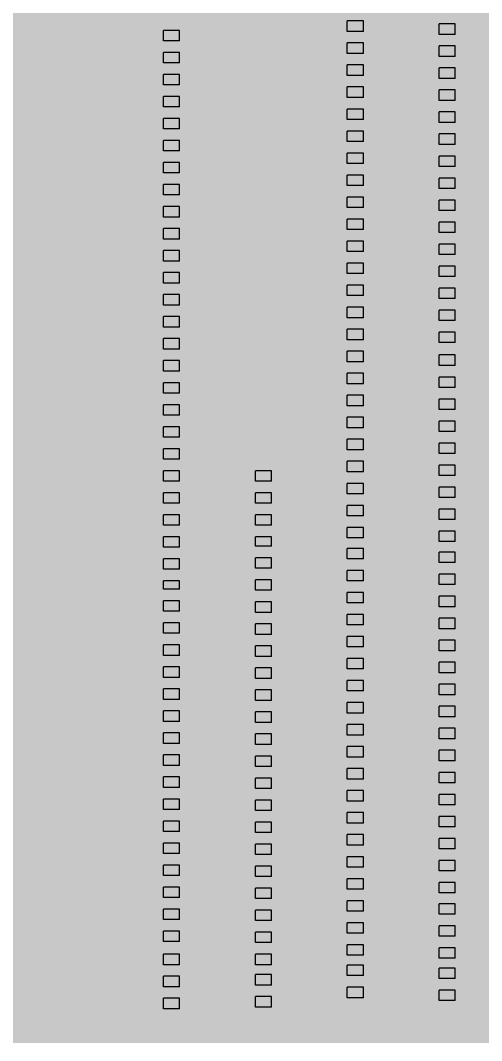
# Model space of a CAD drawing. Header units: metres. Extents: x 476297 to 476657, y 4620828 to 4621206.
# Drawn here: x 476565.9 to 476568.76, y 4621029.08 to 4621035.41 of the extents above; entities that cross this region are included whole.
import ezdxf

# ---------------------------------------------------------------- set-up
doc = ezdxf.new("R2010")
doc.units = ezdxf.units.M
doc.header["$MEASUREMENT"] = 0
for name, color, linetype in [('New2D Drafting - General_Pen_No__30_Pen_No__9_Pen_No__9', 7, 'Continuous'), ('NewStructural - Bearing', 7, 'Continuous'), ('zoma', 7, 'Continuous')]:
    doc.layers.add(name, color=color, linetype=linetype)
doc.styles.add('GENERATED_STYLE_2', font='arial.ttf')
doc.dimstyles.new('GENERATED_STYLE__1', dxfattribs={"dimtxt": 0.2, "dimasz": 0.064421, "dimexe": 0.18, "dimexo": 0.003, "dimgap": 0.09, "dimtad": 1, "dimtih": 1, "dimtoh": 1, "dimzin": 0, "dimdsep": 46, "dimtxsty": 'GENERATED_STYLE_2', "dimblk": 'ARROWHEAD_2', "dimblk1": 'ARROWHEAD_2', "dimblk2": 'ARROWHEAD_2', "dimcen": 0.09, "dimclrd": 142, "dimclre": 142, "dimclrt": 142, "dimadec": 0, "dimazin": 0, "dimtfac": 1, "dimtdec": 4, "dimtmove": 0, "dimatfit": 3, "dimfxl": 1, "dimtolj": 1, "dimtzin": 0, "dimarcsym": 0})

# ---------------------------------------------------------------- blocks, each defined once
blk = doc.blocks.new('*D20', base_point=(476844.5271, 4621385.791))
at = {"layer": 'zoma', "color": 142, "linetype": 'Continuous', "lineweight": 0, "transparency": 16777216}
for p, q in [((476564.0255, 4621023.3108), (476564.0255, 4621023.1836)), ((476570.5254, 4621023.3108), (476570.5254, 4621023.1836)), ((476564.0011, 4621023.2048), (476564.05, 4621023.2896)), ((476570.5254, 4621023.2472), (476564.0255, 4621023.2472)), ((476570.5009, 4621023.2048), (476570.5499, 4621023.2896))]:
    blk.add_line(p, q, dxfattribs=at)
at = {"layer": 'zoma', "color": 142, "lineweight": 0, "transparency": 16777216, "char_height": 0.2, "attachment_point": 7, "style": 'GENERATED_STYLE_2'}
for s, insert in [('\\A1;{\\pql;\\fArial CYR|b0|i0|c204|p34;0,40}', (476564.05, 4621023.2872)), ('\\A1;{\\pql;\\fArial CYR|b0|i0|c204|p34;6,50}', (476567.0094, 4621023.2872))]:
    blk.add_mtext(s, dxfattribs=dict(at, insert=insert))
blk = doc.blocks.new('ARROWHEAD_2')
at = {"color": 0, "linetype": 'Continuous', "lineweight": 0}
for p, q in [((0, 0), (-1, 0)), ((-0.378, -0.655), (0.378, 0.655))]:
    blk.add_line(p, q, dxfattribs=at)

msp = doc.modelspace()

# ---------------------------------------------------------------- hatches: boundary and pattern name
at = {"layer": 'New2D Drafting - General_Pen_No__30_Pen_No__9_Pen_No__9', "linetype": 'Continuous', "lineweight": 0}
h = msp.add_hatch(dxfattribs=at)
h.set_pattern_fill('BRICK___RUNNING_BOND', color=252, style=0, pattern_type=2)
h.set_pattern_definition([(180, (476560.325686, 4621034.17524), (0, 0.06664), []), (90, (476560.32569, 4621034.17524), (0.2448, 0), [0.06664, -0.06664]), (90, (476560.20329, 4621034.24188), (0.2448, 0), [0.06664, -0.06664])])
h.paths.add_polyline_path([(476553.1553, 4621031.666), (476553.2251, 4621031.666), (476553.2251, 4621029.066), (476570.9254, 4621029.066), (476570.9254, 4621024.666), (476570.9954, 4621024.666), (476570.9954, 4621029.166), (476570.9954, 4621039.1656), (476553.1553, 4621039.1656), (476553.1553, 4621038.706)])
h.paths.add_polyline_path([(476558.5251, 4621031.666), (476560.1251, 4621031.666), (476560.1251, 4621030.066), (476558.5251, 4621030.066)], flags=0)
h.paths.add_polyline_path([(476560.1251, 4621036.466), (476560.1251, 4621038.066), (476558.5251, 4621038.066), (476558.5251, 4621036.466)], flags=0)
h.paths.add_polyline_path([(476558.5251, 4621034.866), (476560.1251, 4621034.866), (476560.1251, 4621033.266), (476558.5251, 4621033.266)], flags=0)
h.paths.add_polyline_path([(476565.8257, 4621030.066), (476564.2253, 4621030.066), (476564.2253, 4621031.666), (476565.8257, 4621031.666)], flags=0)
h.paths.add_polyline_path([(476564.2253, 4621034.866), (476565.8257, 4621034.866), (476565.8257, 4621033.266), (476564.2253, 4621033.266)], flags=0)
h.paths.add_polyline_path([(476564.2253, 4621038.066), (476564.2253, 4621036.466), (476565.8257, 4621036.466), (476565.8257, 4621038.066)], flags=0)

# ---------------------------------------------------------------- linework, layer by layer
at = {"layer": 'NewStructural - Bearing', "color": 7, "linetype": 'Continuous', "lineweight": 0}
for p, q in [((476567.9247, 4621035.3371), (476567.9247, 4621035.4021)), ((476568.0244, 4621035.4021), (476567.9247, 4621035.4021)), ((476568.0244, 4621035.3371), (476568.0244, 4621035.4021)), ((476568.4944, 4621035.3188), (476568.4944, 4621035.3838)), ((476568.5941, 4621035.3838), (476568.4944, 4621035.3838)), ((476568.5941, 4621035.3188), (476568.5941, 4621035.3838)), ((476566.7854, 4621035.2787), (476566.7854, 4621035.3437)), ((476566.8851, 4621035.3437), (476566.7854, 4621035.3437)), ((476566.8851, 4621035.2787), (476566.8851, 4621035.3437)), ((476568.0244, 4621035.3371), (476567.9247, 4621035.3371)), ((476568.5941, 4621035.3188), (476568.4944, 4621035.3188)), ((476566.8851, 4621035.2787), (476566.7854, 4621035.2787)), ((476567.9247, 4621035.2006), (476567.9247, 4621035.2656)), ((476568.0244, 4621035.2656), (476567.9247, 4621035.2656)), ((476568.0244, 4621035.2006), (476568.0244, 4621035.2656)), ((476568.4944, 4621035.1823), (476568.4944, 4621035.2473)), ((476568.5941, 4621035.2473), (476568.4944, 4621035.2473)), ((476568.5941, 4621035.1823), (476568.5941, 4621035.2473)), ((476566.7854, 4621035.1421), (476566.7854, 4621035.2071)), ((476566.8851, 4621035.2071), (476566.7854, 4621035.2071)), ((476566.8851, 4621035.1421), (476566.8851, 4621035.2071)), ((476568.0244, 4621035.2006), (476567.9247, 4621035.2006)), ((476568.5941, 4621035.1823), (476568.4944, 4621035.1823)), ((476566.8851, 4621035.1421), (476566.7854, 4621035.1421)), ((476567.9247, 4621035.0641), (476567.9247, 4621035.1291)), ((476568.0244, 4621035.1291), (476567.9247, 4621035.1291)), ((476568.0244, 4621035.0641), (476568.0244, 4621035.1291)), ((476566.7854, 4621035.0056), (476566.7854, 4621035.0706)), ((476566.8851, 4621035.0706), (476566.7854, 4621035.0706)), ((476566.8851, 4621035.0056), (476566.8851, 4621035.0706)), ((476568.0244, 4621035.0641), (476567.9247, 4621035.0641)), ((476568.4944, 4621035.0457), (476568.4944, 4621035.1107)), ((476568.5941, 4621035.1107), (476568.4944, 4621035.1107)), ((476568.5941, 4621035.0457), (476568.5941, 4621035.1107)), ((476566.8851, 4621035.0056), (476566.7854, 4621035.0056)), ((476567.9247, 4621034.9276), (476567.9247, 4621034.9926)), ((476568.0244, 4621034.9926), (476567.9247, 4621034.9926)), ((476568.0244, 4621034.9276), (476568.0244, 4621034.9926)), ((476568.5941, 4621035.0457), (476568.4944, 4621035.0457)), ((476566.7854, 4621034.8691), (476566.7854, 4621034.9341)), ((476566.8851, 4621034.9341), (476566.7854, 4621034.9341)), ((476566.8851, 4621034.8691), (476566.8851, 4621034.9341)), ((476568.4944, 4621034.9092), (476568.4944, 4621034.9742)), ((476568.5941, 4621034.9742), (476568.4944, 4621034.9742)), ((476568.5941, 4621034.9092), (476568.5941, 4621034.9742)), ((476566.8851, 4621034.8691), (476566.7854, 4621034.8691)), ((476568.0244, 4621034.9276), (476567.9247, 4621034.9276)), ((476568.5941, 4621034.9092), (476568.4944, 4621034.9092)), ((476567.9247, 4621034.7911), (476567.9247, 4621034.8561)), ((476568.0244, 4621034.8561), (476567.9247, 4621034.8561)), ((476568.0244, 4621034.7911), (476568.0244, 4621034.8561)), ((476568.4944, 4621034.7727), (476568.4944, 4621034.8377)), ((476568.5941, 4621034.8377), (476568.4944, 4621034.8377)), ((476568.5941, 4621034.7727), (476568.5941, 4621034.8377)), ((476566.7854, 4621034.7326), (476566.7854, 4621034.7976)), ((476566.8851, 4621034.7976), (476566.7854, 4621034.7976)), ((476566.8851, 4621034.7326), (476566.8851, 4621034.7976)), ((476568.0244, 4621034.7911), (476567.9247, 4621034.7911)), ((476568.5941, 4621034.7727), (476568.4944, 4621034.7727)), ((476566.8851, 4621034.7326), (476566.7854, 4621034.7326)), ((476567.9247, 4621034.6546), (476567.9247, 4621034.7196)), ((476568.0244, 4621034.7196), (476567.9247, 4621034.7196)), ((476568.0244, 4621034.6546), (476568.0244, 4621034.7196)), ((476568.4944, 4621034.6362), (476568.4944, 4621034.7012)), ((476568.5941, 4621034.7012), (476568.4944, 4621034.7012)), ((476568.5941, 4621034.6362), (476568.5941, 4621034.7012)), ((476566.7854, 4621034.5961), (476566.7854, 4621034.6611)), ((476566.8851, 4621034.6611), (476566.7854, 4621034.6611)), ((476566.8851, 4621034.5961), (476566.8851, 4621034.6611)), ((476568.0244, 4621034.6546), (476567.9247, 4621034.6546)), ((476568.5941, 4621034.6362), (476568.4944, 4621034.6362)), ((476566.8851, 4621034.5961), (476566.7854, 4621034.5961)), ((476567.9247, 4621034.518), (476567.9247, 4621034.583)), ((476568.0244, 4621034.583), (476567.9247, 4621034.583)), ((476568.0244, 4621034.518), (476568.0244, 4621034.583)), ((476568.4944, 4621034.4997), (476568.4944, 4621034.5647)), ((476568.5941, 4621034.5647), (476568.4944, 4621034.5647)), ((476568.5941, 4621034.4997), (476568.5941, 4621034.5647)), ((476566.7854, 4621034.4596), (476566.7854, 4621034.5246)), ((476566.8851, 4621034.5246), (476566.7854, 4621034.5246)), ((476566.8851, 4621034.4596), (476566.8851, 4621034.5246)), ((476568.0244, 4621034.518), (476567.9247, 4621034.518)), ((476568.5941, 4621034.4997), (476568.4944, 4621034.4997)), ((476566.8851, 4621034.4596), (476566.7854, 4621034.4596)), ((476567.9247, 4621034.3815), (476567.9247, 4621034.4465)), ((476568.0244, 4621034.4465), (476567.9247, 4621034.4465)), ((476568.0244, 4621034.3815), (476568.0244, 4621034.4465)), ((476568.4944, 4621034.3632), (476568.4944, 4621034.4282)), ((476568.5941, 4621034.4282), (476568.4944, 4621034.4282)), ((476568.5941, 4621034.3632), (476568.5941, 4621034.4282)), ((476566.7854, 4621034.323), (476566.7854, 4621034.388)), ((476566.8851, 4621034.388), (476566.7854, 4621034.388)), ((476566.8851, 4621034.323), (476566.8851, 4621034.388)), ((476568.0244, 4621034.3815), (476567.9247, 4621034.3815)), ((476568.5941, 4621034.3632), (476568.4944, 4621034.3632)), ((476566.8851, 4621034.323), (476566.7854, 4621034.323)), ((476567.9247, 4621034.245), (476567.9247, 4621034.31)), ((476568.0244, 4621034.31), (476567.9247, 4621034.31)), ((476568.0244, 4621034.245), (476568.0244, 4621034.31)), ((476566.7854, 4621034.1865), (476566.7854, 4621034.2515)), ((476566.8851, 4621034.2515), (476566.7854, 4621034.2515)), ((476566.8851, 4621034.1865), (476566.8851, 4621034.2515)), ((476568.0244, 4621034.245), (476567.9247, 4621034.245)), ((476568.4944, 4621034.2266), (476568.4944, 4621034.2916)), ((476568.5941, 4621034.2916), (476568.4944, 4621034.2916)), ((476568.5941, 4621034.2266), (476568.5941, 4621034.2916)), ((476566.8851, 4621034.1865), (476566.7854, 4621034.1865)), ((476567.9247, 4621034.1085), (476567.9247, 4621034.1735)), ((476568.0244, 4621034.1735), (476567.9247, 4621034.1735)), ((476568.0244, 4621034.1085), (476568.0244, 4621034.1735)), ((476568.5941, 4621034.2266), (476568.4944, 4621034.2266)), ((476566.7854, 4621034.05), (476566.7854, 4621034.115)), ((476566.8851, 4621034.115), (476566.7854, 4621034.115)), ((476566.8851, 4621034.05), (476566.8851, 4621034.115)), ((476568.0244, 4621034.1085), (476567.9247, 4621034.1085)), ((476568.4944, 4621034.0901), (476568.4944, 4621034.1551)), ((476568.5941, 4621034.1551), (476568.4944, 4621034.1551)), ((476568.5941, 4621034.0901), (476568.5941, 4621034.1551)), ((476566.8851, 4621034.05), (476566.7854, 4621034.05)), ((476568.5941, 4621034.0901), (476568.4944, 4621034.0901)), ((476567.9247, 4621033.972), (476567.9247, 4621034.037)), ((476568.0244, 4621034.037), (476567.9247, 4621034.037)), ((476568.0244, 4621033.972), (476568.0244, 4621034.037)), ((476568.4944, 4621033.9536), (476568.4944, 4621034.0186)), ((476568.5941, 4621034.0186), (476568.4944, 4621034.0186)), ((476568.5941, 4621033.9536), (476568.5941, 4621034.0186)), ((476566.7854, 4621033.9135), (476566.7854, 4621033.9785)), ((476566.8851, 4621033.9785), (476566.7854, 4621033.9785)), ((476566.8851, 4621033.9135), (476566.8851, 4621033.9785)), ((476568.0244, 4621033.972), (476567.9247, 4621033.972)), ((476568.5941, 4621033.9536), (476568.4944, 4621033.9536)), ((476566.8851, 4621033.9135), (476566.7854, 4621033.9135)), ((476567.9247, 4621033.8355), (476567.9247, 4621033.9005)), ((476568.0244, 4621033.9005), (476567.9247, 4621033.9005)), ((476568.0244, 4621033.8355), (476568.0244, 4621033.9005)), ((476568.4944, 4621033.8171), (476568.4944, 4621033.8821)), ((476568.5941, 4621033.8821), (476568.4944, 4621033.8821)), ((476568.5941, 4621033.8171), (476568.5941, 4621033.8821)), ((476566.7854, 4621033.777), (476566.7854, 4621033.842)), ((476566.8851, 4621033.842), (476566.7854, 4621033.842)), ((476566.8851, 4621033.777), (476566.8851, 4621033.842)), ((476568.0244, 4621033.8355), (476567.9247, 4621033.8355)), ((476568.5941, 4621033.8171), (476568.4944, 4621033.8171)), ((476566.8851, 4621033.777), (476566.7854, 4621033.777)), ((476567.9247, 4621033.6989), (476567.9247, 4621033.7639)), ((476568.0244, 4621033.7639), (476567.9247, 4621033.7639)), ((476568.0244, 4621033.6989), (476568.0244, 4621033.7639)), ((476568.4944, 4621033.6806), (476568.4944, 4621033.7456)), ((476568.5941, 4621033.7456), (476568.4944, 4621033.7456)), ((476568.5941, 4621033.6806), (476568.5941, 4621033.7456)), ((476566.7854, 4621033.6405), (476566.7854, 4621033.7055)), ((476566.8851, 4621033.7055), (476566.7854, 4621033.7055)), ((476566.8851, 4621033.6405), (476566.8851, 4621033.7055)), ((476568.0244, 4621033.6989), (476567.9247, 4621033.6989)), ((476568.5941, 4621033.6806), (476568.4944, 4621033.6806)), ((476566.8851, 4621033.6405), (476566.7854, 4621033.6405)), ((476567.9247, 4621033.5624), (476567.9247, 4621033.6274)), ((476568.0244, 4621033.6274), (476567.9247, 4621033.6274)), ((476568.0244, 4621033.5624), (476568.0244, 4621033.6274)), ((476568.4944, 4621033.544), (476568.4944, 4621033.609)), ((476568.5941, 4621033.609), (476568.4944, 4621033.609)), ((476568.5941, 4621033.544), (476568.5941, 4621033.609)), ((476566.7854, 4621033.5039), (476566.7854, 4621033.5689)), ((476566.8851, 4621033.5689), (476566.7854, 4621033.5689)), ((476566.8851, 4621033.5039), (476566.8851, 4621033.5689)), ((476568.0244, 4621033.5624), (476567.9247, 4621033.5624)), ((476568.5941, 4621033.544), (476568.4944, 4621033.544)), ((476566.8851, 4621033.5039), (476566.7854, 4621033.5039)), ((476567.9247, 4621033.4259), (476567.9247, 4621033.4909)), ((476568.0244, 4621033.4909), (476567.9247, 4621033.4909)), ((476568.0244, 4621033.4259), (476568.0244, 4621033.4909)), ((476566.7854, 4621033.3674), (476566.7854, 4621033.4324)), ((476566.8851, 4621033.4324), (476566.7854, 4621033.4324)), ((476566.8851, 4621033.3674), (476566.8851, 4621033.4324)), ((476568.0244, 4621033.4259), (476567.9247, 4621033.4259)), ((476568.4944, 4621033.4075), (476568.4944, 4621033.4725)), ((476568.5941, 4621033.4725), (476568.4944, 4621033.4725)), ((476568.5941, 4621033.4075), (476568.5941, 4621033.4725)), ((476566.8851, 4621033.3674), (476566.7854, 4621033.3674)), ((476567.9247, 4621033.2894), (476567.9247, 4621033.3544)), ((476568.0244, 4621033.3544), (476567.9247, 4621033.3544)), ((476568.0244, 4621033.2894), (476568.0244, 4621033.3544)), ((476568.5941, 4621033.4075), (476568.4944, 4621033.4075)), ((476566.7854, 4621033.2309), (476566.7854, 4621033.2959)), ((476566.8851, 4621033.2959), (476566.7854, 4621033.2959)), ((476566.8851, 4621033.2309), (476566.8851, 4621033.2959)), ((476568.0244, 4621033.2894), (476567.9247, 4621033.2894)), ((476568.4944, 4621033.2661), (476568.4944, 4621033.3311)), ((476568.5941, 4621033.3311), (476568.4944, 4621033.3311)), ((476568.5941, 4621033.2661), (476568.5941, 4621033.3311)), ((476566.8851, 4621033.2309), (476566.7854, 4621033.2309)), ((476568.5941, 4621033.2661), (476568.4944, 4621033.2661)), ((476566.7854, 4621033.0944), (476566.7854, 4621033.1594)), ((476566.8851, 4621033.1594), (476566.7854, 4621033.1594)), ((476566.8851, 4621033.0944), (476566.8851, 4621033.1594)), ((476567.9247, 4621033.1529), (476567.9247, 4621033.2179)), ((476568.0244, 4621033.2179), (476567.9247, 4621033.2179)), ((476568.0244, 4621033.1529), (476568.0244, 4621033.2179)), ((476568.4944, 4621033.1296), (476568.4944, 4621033.1946)), ((476568.5941, 4621033.1946), (476568.4944, 4621033.1946)), ((476568.5941, 4621033.1296), (476568.5941, 4621033.1946)), ((476568.0244, 4621033.1529), (476567.9247, 4621033.1529)), ((476568.5941, 4621033.1296), (476568.4944, 4621033.1296)), ((476566.8851, 4621033.0944), (476566.7854, 4621033.0944)), ((476567.9247, 4621033.0163), (476567.9247, 4621033.0813)), ((476568.0244, 4621033.0813), (476567.9247, 4621033.0813)), ((476568.0244, 4621033.0163), (476568.0244, 4621033.0813)), ((476568.4944, 4621032.9931), (476568.4944, 4621033.0581)), ((476568.5941, 4621033.0581), (476568.4944, 4621033.0581)), ((476568.5941, 4621032.9931), (476568.5941, 4621033.0581)), ((476566.7854, 4621032.9579), (476566.7854, 4621033.0229)), ((476566.8851, 4621033.0229), (476566.7854, 4621033.0229)), ((476566.8851, 4621032.9579), (476566.8851, 4621033.0229)), ((476568.0244, 4621033.0163), (476567.9247, 4621033.0163)), ((476568.5941, 4621032.9931), (476568.4944, 4621032.9931)), ((476566.8851, 4621032.9579), (476566.7854, 4621032.9579)), ((476567.9247, 4621032.8798), (476567.9247, 4621032.9448)), ((476568.0244, 4621032.9448), (476567.9247, 4621032.9448)), ((476568.0244, 4621032.8798), (476568.0244, 4621032.9448)), ((476568.4944, 4621032.8566), (476568.4944, 4621032.9216)), ((476568.5941, 4621032.9216), (476568.4944, 4621032.9216)), ((476568.5941, 4621032.8566), (476568.5941, 4621032.9216)), ((476566.7854, 4621032.8213), (476566.7854, 4621032.8863)), ((476566.8851, 4621032.8863), (476566.7854, 4621032.8863)), ((476566.8851, 4621032.8213), (476566.8851, 4621032.8863)), ((476568.0244, 4621032.8798), (476567.9247, 4621032.8798)), ((476568.5941, 4621032.8566), (476568.4944, 4621032.8566)), ((476566.8851, 4621032.8213), (476566.7854, 4621032.8213)), ((476567.9247, 4621032.7433), (476567.9247, 4621032.8083)), ((476568.0244, 4621032.8083), (476567.9247, 4621032.8083)), ((476568.0244, 4621032.7433), (476568.0244, 4621032.8083)), ((476568.4944, 4621032.72), (476568.4944, 4621032.785)), ((476568.5941, 4621032.785), (476568.4944, 4621032.785)), ((476568.5941, 4621032.72), (476568.5941, 4621032.785)), ((476566.7854, 4621032.6848), (476566.7854, 4621032.7498)), ((476566.8851, 4621032.7498), (476566.7854, 4621032.7498)), ((476566.8851, 4621032.6848), (476566.8851, 4621032.7498)), ((476568.0244, 4621032.7433), (476567.9247, 4621032.7433)), ((476568.5941, 4621032.72), (476568.4944, 4621032.72)), ((476566.8851, 4621032.6848), (476566.7854, 4621032.6848)), ((476567.9247, 4621032.6068), (476567.9247, 4621032.6718)), ((476568.0244, 4621032.6718), (476567.9247, 4621032.6718)), ((476568.0244, 4621032.6068), (476568.0244, 4621032.6718)), ((476566.7854, 4621032.5483), (476566.7854, 4621032.6133)), ((476566.8851, 4621032.6133), (476566.7854, 4621032.6133)), ((476566.8851, 4621032.5483), (476566.8851, 4621032.6133)), ((476567.3551, 4621032.5483), (476567.3551, 4621032.6133)), ((476567.4547, 4621032.6133), (476567.3551, 4621032.6133)), ((476567.4547, 4621032.5483), (476567.4547, 4621032.6133)), ((476568.0244, 4621032.6068), (476567.9247, 4621032.6068)), ((476568.4944, 4621032.5835), (476568.4944, 4621032.6485)), ((476568.5941, 4621032.6485), (476568.4944, 4621032.6485)), ((476568.5941, 4621032.5835), (476568.5941, 4621032.6485)), ((476566.8851, 4621032.5483), (476566.7854, 4621032.5483)), ((476567.4547, 4621032.5483), (476567.3551, 4621032.5483)), ((476567.9247, 4621032.4703), (476567.9247, 4621032.5353)), ((476568.0244, 4621032.5353), (476567.9247, 4621032.5353)), ((476568.0244, 4621032.4703), (476568.0244, 4621032.5353)), ((476568.5941, 4621032.5835), (476568.4944, 4621032.5835)), ((476566.7854, 4621032.4118), (476566.7854, 4621032.4768)), ((476566.8851, 4621032.4768), (476566.7854, 4621032.4768)), ((476566.8851, 4621032.4118), (476566.8851, 4621032.4768)), ((476567.3551, 4621032.4118), (476567.3551, 4621032.4768)), ((476567.4547, 4621032.4768), (476567.3551, 4621032.4768)), ((476567.4547, 4621032.4118), (476567.4547, 4621032.4768)), ((476568.0244, 4621032.4703), (476567.9247, 4621032.4703)), ((476568.4944, 4621032.447), (476568.4944, 4621032.512)), ((476568.5941, 4621032.512), (476568.4944, 4621032.512)), ((476568.5941, 4621032.447), (476568.5941, 4621032.512)), ((476566.8851, 4621032.4118), (476566.7854, 4621032.4118)), ((476567.4547, 4621032.4118), (476567.3551, 4621032.4118)), ((476568.5941, 4621032.447), (476568.4944, 4621032.447)), ((476566.7854, 4621032.2753), (476566.7854, 4621032.3403)), ((476566.8851, 4621032.3403), (476566.7854, 4621032.3403)), ((476566.8851, 4621032.2753), (476566.8851, 4621032.3403)), ((476567.3551, 4621032.2753), (476567.3551, 4621032.3403)), ((476567.4547, 4621032.3403), (476567.3551, 4621032.3403)), ((476567.4547, 4621032.2753), (476567.4547, 4621032.3403)), ((476567.9247, 4621032.3338), (476567.9247, 4621032.3988)), ((476568.0244, 4621032.3988), (476567.9247, 4621032.3988)), ((476568.0244, 4621032.3338), (476568.0244, 4621032.3988)), ((476568.4944, 4621032.3105), (476568.4944, 4621032.3755)), ((476568.5941, 4621032.3755), (476568.4944, 4621032.3755)), ((476568.5941, 4621032.3105), (476568.5941, 4621032.3755)), ((476566.8851, 4621032.2753), (476566.7854, 4621032.2753)), ((476567.4547, 4621032.2753), (476567.3551, 4621032.2753)), ((476568.0244, 4621032.3338), (476567.9247, 4621032.3338)), ((476568.5941, 4621032.3105), (476568.4944, 4621032.3105)), ((476567.9247, 4621032.1972), (476567.9247, 4621032.2622)), ((476568.0244, 4621032.2622), (476567.9247, 4621032.2622)), ((476568.0244, 4621032.1972), (476568.0244, 4621032.2622)), ((476568.4944, 4621032.174), (476568.4944, 4621032.239)), ((476568.5941, 4621032.239), (476568.4944, 4621032.239)), ((476568.5941, 4621032.174), (476568.5941, 4621032.239)), ((476566.7854, 4621032.1388), (476566.7854, 4621032.2038)), ((476566.8851, 4621032.2038), (476566.7854, 4621032.2038)), ((476566.8851, 4621032.1388), (476566.8851, 4621032.2038)), ((476567.4547, 4621032.2038), (476567.3551, 4621032.2038)), ((476567.3551, 4621032.145), (476567.3551, 4621032.2038)), ((476567.4547, 4621032.145), (476567.4547, 4621032.2038)), ((476568.0244, 4621032.1972), (476567.9247, 4621032.1972)), ((476568.5941, 4621032.174), (476568.4944, 4621032.174)), ((476566.8851, 4621032.1388), (476566.7854, 4621032.1388)), ((476567.4547, 4621032.145), (476567.3551, 4621032.145)), ((476567.9247, 4621032.067), (476567.9247, 4621032.132)), ((476568.0244, 4621032.132), (476567.9247, 4621032.132)), ((476568.0244, 4621032.067), (476568.0244, 4621032.132)), ((476568.4944, 4621032.0437), (476568.4944, 4621032.1087)), ((476568.5941, 4621032.1087), (476568.4944, 4621032.1087)), ((476568.5941, 4621032.0437), (476568.5941, 4621032.1087)), ((476566.7854, 4621032.0022), (476566.7854, 4621032.0672)), ((476566.8851, 4621032.0672), (476566.7854, 4621032.0672)), ((476566.8851, 4621032.0022), (476566.8851, 4621032.0672)), ((476567.3551, 4621032.0085), (476567.3551, 4621032.0735)), ((476567.4547, 4621032.0735), (476567.3551, 4621032.0735)), ((476567.4547, 4621032.0085), (476567.4547, 4621032.0735)), ((476568.0244, 4621032.067), (476567.9247, 4621032.067)), ((476568.5941, 4621032.0437), (476568.4944, 4621032.0437)), ((476566.8851, 4621032.0022), (476566.7854, 4621032.0022)), ((476567.4547, 4621032.0085), (476567.3551, 4621032.0085)), ((476567.9247, 4621031.9305), (476567.9247, 4621031.9955)), ((476568.0244, 4621031.9955), (476567.9247, 4621031.9955)), ((476568.0244, 4621031.9305), (476568.0244, 4621031.9955)), ((476568.4944, 4621031.9072), (476568.4944, 4621031.9722)), ((476568.5941, 4621031.9722), (476568.4944, 4621031.9722)), ((476568.5941, 4621031.9072), (476568.5941, 4621031.9722)), ((476566.8851, 4621031.9307), (476566.7854, 4621031.9307)), ((476566.7854, 4621031.8785), (476566.7854, 4621031.9307)), ((476566.8851, 4621031.8785), (476566.8851, 4621031.9307)), ((476567.3551, 4621031.872), (476567.3551, 4621031.937)), ((476567.4547, 4621031.937), (476567.3551, 4621031.937)), ((476567.4547, 4621031.872), (476567.4547, 4621031.937)), ((476568.0244, 4621031.9305), (476567.9247, 4621031.9305)), ((476568.5941, 4621031.9072), (476568.4944, 4621031.9072)), ((476566.8851, 4621031.8785), (476566.7854, 4621031.8785)), ((476567.4547, 4621031.872), (476567.3551, 4621031.872)), ((476567.9247, 4621031.794), (476567.9247, 4621031.859)), ((476568.0244, 4621031.859), (476567.9247, 4621031.859)), ((476568.0244, 4621031.794), (476568.0244, 4621031.859)), ((476568.4944, 4621031.7707), (476568.4944, 4621031.8357)), ((476568.5941, 4621031.8357), (476568.4944, 4621031.8357)), ((476568.5941, 4621031.7707), (476568.5941, 4621031.8357)), ((476566.7854, 4621031.742), (476566.7854, 4621031.807)), ((476566.8851, 4621031.807), (476566.7854, 4621031.807)), ((476566.8851, 4621031.742), (476566.8851, 4621031.807)), ((476567.3551, 4621031.7355), (476567.3551, 4621031.8005)), ((476567.4547, 4621031.8005), (476567.3551, 4621031.8005)), ((476567.4547, 4621031.7355), (476567.4547, 4621031.8005)), ((476568.0244, 4621031.794), (476567.9247, 4621031.794)), ((476568.5941, 4621031.7707), (476568.4944, 4621031.7707)), ((476566.8851, 4621031.742), (476566.7854, 4621031.742)), ((476567.4547, 4621031.7355), (476567.3551, 4621031.7355)), ((476567.9247, 4621031.6574), (476567.9247, 4621031.7224)), ((476568.0244, 4621031.7224), (476567.9247, 4621031.7224)), ((476568.0244, 4621031.6574), (476568.0244, 4621031.7224)), ((476566.7854, 4621031.6055), (476566.7854, 4621031.6705)), ((476566.8851, 4621031.6705), (476566.7854, 4621031.6705)), ((476566.8851, 4621031.6055), (476566.8851, 4621031.6705)), ((476567.3551, 4621031.599), (476567.3551, 4621031.664)), ((476567.4547, 4621031.664), (476567.3551, 4621031.664)), ((476567.4547, 4621031.599), (476567.4547, 4621031.664)), ((476568.0244, 4621031.6574), (476567.9247, 4621031.6574)), ((476568.4944, 4621031.6342), (476568.4944, 4621031.6992)), ((476568.5941, 4621031.6992), (476568.4944, 4621031.6992)), ((476568.5941, 4621031.6342), (476568.5941, 4621031.6992)), ((476566.8851, 4621031.6055), (476566.7854, 4621031.6055)), ((476567.4547, 4621031.599), (476567.3551, 4621031.599)), ((476567.9247, 4621031.5209), (476567.9247, 4621031.5859)), ((476568.0244, 4621031.5859), (476567.9247, 4621031.5859)), ((476568.0244, 4621031.5209), (476568.0244, 4621031.5859)), ((476568.5941, 4621031.6342), (476568.4944, 4621031.6342)), ((476566.7854, 4621031.469), (476566.7854, 4621031.534)), ((476566.8851, 4621031.534), (476566.7854, 4621031.534)), ((476566.8851, 4621031.469), (476566.8851, 4621031.534)), ((476567.3551, 4621031.4624), (476567.3551, 4621031.5274)), ((476567.4547, 4621031.5274), (476567.3551, 4621031.5274)), ((476567.4547, 4621031.4624), (476567.4547, 4621031.5274)), ((476568.0244, 4621031.5209), (476567.9247, 4621031.5209)), ((476568.4944, 4621031.4977), (476568.4944, 4621031.5627)), ((476568.5941, 4621031.5627), (476568.4944, 4621031.5627)), ((476568.5941, 4621031.4977), (476568.5941, 4621031.5627)), ((476566.8851, 4621031.469), (476566.7854, 4621031.469)), ((476567.4547, 4621031.4624), (476567.3551, 4621031.4624)), ((476568.5941, 4621031.4977), (476568.4944, 4621031.4977)), ((476566.7854, 4621031.3324), (476566.7854, 4621031.3974)), ((476566.8851, 4621031.3974), (476566.7854, 4621031.3974)), ((476566.8851, 4621031.3324), (476566.8851, 4621031.3974)), ((476567.3551, 4621031.3259), (476567.3551, 4621031.3909)), ((476567.4547, 4621031.3909), (476567.3551, 4621031.3909)), ((476567.4547, 4621031.3259), (476567.4547, 4621031.3909)), ((476567.9247, 4621031.3844), (476567.9247, 4621031.4494)), ((476568.0244, 4621031.4494), (476567.9247, 4621031.4494)), ((476568.0244, 4621031.3844), (476568.0244, 4621031.4494)), ((476568.4944, 4621031.3611), (476568.4944, 4621031.4261)), ((476568.5941, 4621031.4261), (476568.4944, 4621031.4261)), ((476568.5941, 4621031.3611), (476568.5941, 4621031.4261)), ((476566.8851, 4621031.3324), (476566.7854, 4621031.3324)), ((476567.4547, 4621031.3259), (476567.3551, 4621031.3259)), ((476568.0244, 4621031.3844), (476567.9247, 4621031.3844)), ((476568.5941, 4621031.3611), (476568.4944, 4621031.3611)), ((476566.7854, 4621031.1959), (476566.7854, 4621031.2609)), ((476566.8851, 4621031.2609), (476566.7854, 4621031.2609)), ((476566.8851, 4621031.1959), (476566.8851, 4621031.2609)), ((476567.9247, 4621031.2479), (476567.9247, 4621031.3129)), ((476568.0244, 4621031.3129), (476567.9247, 4621031.3129)), ((476568.0244, 4621031.2479), (476568.0244, 4621031.3129)), ((476568.4944, 4621031.2246), (476568.4944, 4621031.2896)), ((476568.5941, 4621031.2896), (476568.4944, 4621031.2896)), ((476568.5941, 4621031.2246), (476568.5941, 4621031.2896)), ((476567.3551, 4621031.1894), (476567.3551, 4621031.2544)), ((476567.4547, 4621031.2544), (476567.3551, 4621031.2544)), ((476567.4547, 4621031.1894), (476567.4547, 4621031.2544)), ((476568.0244, 4621031.2479), (476567.9247, 4621031.2479)), ((476568.5941, 4621031.2246), (476568.4944, 4621031.2246)), ((476566.8851, 4621031.1959), (476566.7854, 4621031.1959)), ((476567.4547, 4621031.1894), (476567.3551, 4621031.1894)), ((476567.9247, 4621031.1114), (476567.9247, 4621031.1764)), ((476568.0244, 4621031.1764), (476567.9247, 4621031.1764)), ((476568.0244, 4621031.1114), (476568.0244, 4621031.1764)), ((476568.4944, 4621031.0881), (476568.4944, 4621031.1531)), ((476568.5941, 4621031.1531), (476568.4944, 4621031.1531)), ((476568.5941, 4621031.0881), (476568.5941, 4621031.1531)), ((476566.7854, 4621031.0594), (476566.7854, 4621031.1244)), ((476566.8851, 4621031.1244), (476566.7854, 4621031.1244)), ((476566.8851, 4621031.0594), (476566.8851, 4621031.1244)), ((476567.3551, 4621031.0529), (476567.3551, 4621031.1179)), ((476567.4547, 4621031.1179), (476567.3551, 4621031.1179)), ((476567.4547, 4621031.0529), (476567.4547, 4621031.1179)), ((476568.0244, 4621031.1114), (476567.9247, 4621031.1114)), ((476568.5941, 4621031.0881), (476568.4944, 4621031.0881)), ((476566.8851, 4621031.0594), (476566.7854, 4621031.0594)), ((476567.4547, 4621031.0529), (476567.3551, 4621031.0529)), ((476567.9247, 4621030.9749), (476567.9247, 4621031.0399)), ((476568.0244, 4621031.0399), (476567.9247, 4621031.0399)), ((476568.0244, 4621030.9749), (476568.0244, 4621031.0399)), ((476568.4944, 4621030.9516), (476568.4944, 4621031.0166)), ((476568.5941, 4621031.0166), (476568.4944, 4621031.0166)), ((476568.5941, 4621030.9516), (476568.5941, 4621031.0166)), ((476566.7854, 4621030.9229), (476566.7854, 4621030.9879)), ((476566.8851, 4621030.9879), (476566.7854, 4621030.9879)), ((476566.8851, 4621030.9229), (476566.8851, 4621030.9879)), ((476567.3551, 4621030.9164), (476567.3551, 4621030.9814)), ((476567.4547, 4621030.9814), (476567.3551, 4621030.9814)), ((476567.4547, 4621030.9164), (476567.4547, 4621030.9814)), ((476568.0244, 4621030.9749), (476567.9247, 4621030.9749)), ((476568.5941, 4621030.9516), (476568.4944, 4621030.9516)), ((476566.8851, 4621030.9229), (476566.7854, 4621030.9229)), ((476567.4547, 4621030.9164), (476567.3551, 4621030.9164)), ((476567.9247, 4621030.8383), (476567.9247, 4621030.9033)), ((476568.0244, 4621030.9033), (476567.9247, 4621030.9033)), ((476568.0244, 4621030.8383), (476568.0244, 4621030.9033)), ((476566.7854, 4621030.7864), (476566.7854, 4621030.8514)), ((476566.8851, 4621030.8514), (476566.7854, 4621030.8514)), ((476566.8851, 4621030.7864), (476566.8851, 4621030.8514)), ((476567.3551, 4621030.7799), (476567.3551, 4621030.8449)), ((476567.4547, 4621030.8449), (476567.3551, 4621030.8449)), ((476567.4547, 4621030.7799), (476567.4547, 4621030.8449)), ((476568.0244, 4621030.8383), (476567.9247, 4621030.8383)), ((476568.4944, 4621030.8151), (476568.4944, 4621030.8801)), ((476568.5941, 4621030.8801), (476568.4944, 4621030.8801)), ((476568.5941, 4621030.8151), (476568.5941, 4621030.8801)), ((476566.8851, 4621030.7864), (476566.7854, 4621030.7864)), ((476567.4547, 4621030.7799), (476567.3551, 4621030.7799)), ((476567.9247, 4621030.7018), (476567.9247, 4621030.7668)), ((476568.0244, 4621030.7668), (476567.9247, 4621030.7668)), ((476568.0244, 4621030.7018), (476568.0244, 4621030.7668)), ((476568.5941, 4621030.8151), (476568.4944, 4621030.8151)), ((476566.7854, 4621030.6499), (476566.7854, 4621030.7149)), ((476566.8851, 4621030.7149), (476566.7854, 4621030.7149)), ((476566.8851, 4621030.6499), (476566.8851, 4621030.7149)), ((476567.3551, 4621030.6433), (476567.3551, 4621030.7083)), ((476567.4547, 4621030.7083), (476567.3551, 4621030.7083)), ((476567.4547, 4621030.6433), (476567.4547, 4621030.7083)), ((476568.0244, 4621030.7018), (476567.9247, 4621030.7018)), ((476568.4944, 4621030.6786), (476568.4944, 4621030.7436)), ((476568.5941, 4621030.7436), (476568.4944, 4621030.7436)), ((476568.5941, 4621030.6786), (476568.5941, 4621030.7436)), ((476566.8851, 4621030.6499), (476566.7854, 4621030.6499)), ((476567.4547, 4621030.6433), (476567.3551, 4621030.6433)), ((476567.9247, 4621030.5653), (476567.9247, 4621030.6303)), ((476568.0244, 4621030.6303), (476567.9247, 4621030.6303)), ((476568.0244, 4621030.5653), (476568.0244, 4621030.6303)), ((476568.5941, 4621030.6786), (476568.4944, 4621030.6786)), ((476566.7854, 4621030.5133), (476566.7854, 4621030.5783)), ((476566.8851, 4621030.5783), (476566.7854, 4621030.5783)), ((476566.8851, 4621030.5133), (476566.8851, 4621030.5783)), ((476567.3551, 4621030.5068), (476567.3551, 4621030.5718)), ((476567.4547, 4621030.5718), (476567.3551, 4621030.5718)), ((476567.4547, 4621030.5068), (476567.4547, 4621030.5718)), ((476568.0244, 4621030.5653), (476567.9247, 4621030.5653)), ((476568.4944, 4621030.542), (476568.4944, 4621030.607)), ((476568.5941, 4621030.607), (476568.4944, 4621030.607)), ((476568.5941, 4621030.542), (476568.5941, 4621030.607)), ((476566.8851, 4621030.5133), (476566.7854, 4621030.5133)), ((476567.4547, 4621030.5068), (476567.3551, 4621030.5068)), ((476568.5941, 4621030.542), (476568.4944, 4621030.542)), ((476566.7854, 4621030.3768), (476566.7854, 4621030.4418)), ((476566.8851, 4621030.4418), (476566.7854, 4621030.4418)), ((476566.8851, 4621030.3768), (476566.8851, 4621030.4418)), ((476567.9247, 4621030.4288), (476567.9247, 4621030.4938)), ((476568.0244, 4621030.4938), (476567.9247, 4621030.4938)), ((476568.0244, 4621030.4288), (476568.0244, 4621030.4938)), ((476568.4944, 4621030.4055), (476568.4944, 4621030.4705)), ((476568.5941, 4621030.4705), (476568.4944, 4621030.4705)), ((476568.5941, 4621030.4055), (476568.5941, 4621030.4705)), ((476566.8851, 4621030.3768), (476566.7854, 4621030.3768)), ((476567.3551, 4621030.3703), (476567.3551, 4621030.4353)), ((476567.4547, 4621030.4353), (476567.3551, 4621030.4353)), ((476567.4547, 4621030.3703), (476567.4547, 4621030.4353)), ((476568.0244, 4621030.4288), (476567.9247, 4621030.4288)), ((476568.5941, 4621030.4055), (476568.4944, 4621030.4055)), ((476567.4547, 4621030.3703), (476567.3551, 4621030.3703)), ((476567.9247, 4621030.2923), (476567.9247, 4621030.3573)), ((476568.0244, 4621030.3573), (476567.9247, 4621030.3573)), ((476568.0244, 4621030.2923), (476568.0244, 4621030.3573)), ((476568.4944, 4621030.269), (476568.4944, 4621030.334)), ((476568.5941, 4621030.334), (476568.4944, 4621030.334)), ((476568.5941, 4621030.269), (476568.5941, 4621030.334)), ((476566.7854, 4621030.2403), (476566.7854, 4621030.3053)), ((476566.8851, 4621030.3053), (476566.7854, 4621030.3053)), ((476566.8851, 4621030.2403), (476566.8851, 4621030.3053)), ((476567.3551, 4621030.2338), (476567.3551, 4621030.2988)), ((476567.4547, 4621030.2988), (476567.3551, 4621030.2988)), ((476567.4547, 4621030.2338), (476567.4547, 4621030.2988)), ((476568.0244, 4621030.2923), (476567.9247, 4621030.2923)), ((476568.5941, 4621030.269), (476568.4944, 4621030.269)), ((476566.8851, 4621030.2403), (476566.7854, 4621030.2403)), ((476567.4547, 4621030.2338), (476567.3551, 4621030.2338)), ((476567.9247, 4621030.1558), (476567.9247, 4621030.2208)), ((476568.0244, 4621030.2208), (476567.9247, 4621030.2208)), ((476568.0244, 4621030.1558), (476568.0244, 4621030.2208)), ((476568.4944, 4621030.1325), (476568.4944, 4621030.1975)), ((476568.5941, 4621030.1975), (476568.4944, 4621030.1975)), ((476568.5941, 4621030.1325), (476568.5941, 4621030.1975)), ((476566.7854, 4621030.1038), (476566.7854, 4621030.1688)), ((476566.8851, 4621030.1688), (476566.7854, 4621030.1688)), ((476566.8851, 4621030.1038), (476566.8851, 4621030.1688)), ((476567.3551, 4621030.0973), (476567.3551, 4621030.1623)), ((476567.4547, 4621030.1623), (476567.3551, 4621030.1623)), ((476567.4547, 4621030.0973), (476567.4547, 4621030.1623)), ((476568.0244, 4621030.1558), (476567.9247, 4621030.1558)), ((476568.5941, 4621030.1325), (476568.4944, 4621030.1325)), ((476566.8851, 4621030.1038), (476566.7854, 4621030.1038)), ((476567.4547, 4621030.0973), (476567.3551, 4621030.0973)), ((476567.9247, 4621030.0192), (476567.9247, 4621030.0842)), ((476568.0244, 4621030.0842), (476567.9247, 4621030.0842)), ((476568.0244, 4621030.0192), (476568.0244, 4621030.0842)), ((476568.4944, 4621029.996), (476568.4944, 4621030.061)), ((476568.5941, 4621030.061), (476568.4944, 4621030.061)), ((476568.5941, 4621029.996), (476568.5941, 4621030.061)), ((476566.7854, 4621029.9673), (476566.7854, 4621030.0323)), ((476566.8851, 4621030.0323), (476566.7854, 4621030.0323)), ((476566.8851, 4621029.9673), (476566.8851, 4621030.0323)), ((476567.3551, 4621029.9608), (476567.3551, 4621030.0258)), ((476567.4547, 4621030.0258), (476567.3551, 4621030.0258)), ((476567.4547, 4621029.9608), (476567.4547, 4621030.0258)), ((476568.0244, 4621030.0192), (476567.9247, 4621030.0192)), ((476568.5941, 4621029.996), (476568.4944, 4621029.996)), ((476566.8851, 4621029.9673), (476566.7854, 4621029.9673)), ((476567.4547, 4621029.9608), (476567.3551, 4621029.9608)), ((476567.9247, 4621029.8827), (476567.9247, 4621029.9477)), ((476568.0244, 4621029.9477), (476567.9247, 4621029.9477)), ((476568.0244, 4621029.8827), (476568.0244, 4621029.9477)), ((476566.7854, 4621029.8308), (476566.7854, 4621029.8958)), ((476566.8851, 4621029.8958), (476566.7854, 4621029.8958)), ((476566.8851, 4621029.8308), (476566.8851, 4621029.8958)), ((476567.3551, 4621029.8242), (476567.3551, 4621029.8892)), ((476567.4547, 4621029.8892), (476567.3551, 4621029.8892)), ((476567.4547, 4621029.8242), (476567.4547, 4621029.8892)), ((476568.0244, 4621029.8827), (476567.9247, 4621029.8827)), ((476568.4944, 4621029.8643), (476568.4944, 4621029.9293)), ((476568.5941, 4621029.9293), (476568.4944, 4621029.9293)), ((476568.5941, 4621029.8643), (476568.5941, 4621029.9293)), ((476566.8851, 4621029.8308), (476566.7854, 4621029.8308)), ((476567.4547, 4621029.8242), (476567.3551, 4621029.8242)), ((476567.9247, 4621029.7462), (476567.9247, 4621029.8112)), ((476568.0244, 4621029.8112), (476567.9247, 4621029.8112)), ((476568.0244, 4621029.7462), (476568.0244, 4621029.8112)), ((476568.5941, 4621029.8643), (476568.4944, 4621029.8643)), ((476566.7854, 4621029.6942), (476566.7854, 4621029.7592)), ((476566.8851, 4621029.7592), (476566.7854, 4621029.7592)), ((476566.8851, 4621029.6942), (476566.8851, 4621029.7592)), ((476567.3551, 4621029.6877), (476567.3551, 4621029.7527)), ((476567.4547, 4621029.7527), (476567.3551, 4621029.7527)), ((476567.4547, 4621029.6877), (476567.4547, 4621029.7527)), ((476568.0244, 4621029.7462), (476567.9247, 4621029.7462)), ((476568.4944, 4621029.7278), (476568.4944, 4621029.7928)), ((476568.5941, 4621029.7928), (476568.4944, 4621029.7928)), ((476568.5941, 4621029.7278), (476568.5941, 4621029.7928)), ((476566.8851, 4621029.6942), (476566.7854, 4621029.6942)), ((476567.4547, 4621029.6877), (476567.3551, 4621029.6877)), ((476568.5941, 4621029.7278), (476568.4944, 4621029.7278)), ((476566.7854, 4621029.5512), (476566.7854, 4621029.6162)), ((476566.8851, 4621029.6162), (476566.7854, 4621029.6162)), ((476566.8851, 4621029.5512), (476566.8851, 4621029.6162)), ((476567.3551, 4621029.5512), (476567.3551, 4621029.6162)), ((476567.4547, 4621029.6162), (476567.3551, 4621029.6162)), ((476567.4547, 4621029.5512), (476567.4547, 4621029.6162)), ((476567.9247, 4621029.6097), (476567.9247, 4621029.6747)), ((476568.0244, 4621029.6747), (476567.9247, 4621029.6747)), ((476568.0244, 4621029.6097), (476568.0244, 4621029.6747)), ((476568.4944, 4621029.5913), (476568.4944, 4621029.6563)), ((476568.5941, 4621029.6563), (476568.4944, 4621029.6563)), ((476568.5941, 4621029.5913), (476568.5941, 4621029.6563)), ((476568.0244, 4621029.6097), (476567.9247, 4621029.6097)), ((476568.5941, 4621029.5913), (476568.4944, 4621029.5913)), ((476566.8851, 4621029.5512), (476566.7854, 4621029.5512)), ((476567.4547, 4621029.5512), (476567.3551, 4621029.5512)), ((476567.9247, 4621029.4831), (476567.9247, 4621029.5481)), ((476568.0244, 4621029.5481), (476567.9247, 4621029.5481)), ((476568.0244, 4621029.4831), (476568.0244, 4621029.5481)), ((476568.4944, 4621029.4647), (476568.4944, 4621029.5297)), ((476568.5941, 4621029.5297), (476568.4944, 4621029.5297)), ((476568.5941, 4621029.4647), (476568.5941, 4621029.5297)), ((476566.7854, 4621029.4147), (476566.7854, 4621029.4797)), ((476566.8851, 4621029.4797), (476566.7854, 4621029.4797)), ((476566.8851, 4621029.4147), (476566.8851, 4621029.4797)), ((476567.3551, 4621029.4246), (476567.3551, 4621029.4896)), ((476567.4547, 4621029.4896), (476567.3551, 4621029.4896)), ((476567.4547, 4621029.4246), (476567.4547, 4621029.4896)), ((476568.0244, 4621029.4831), (476567.9247, 4621029.4831)), ((476568.5941, 4621029.4647), (476568.4944, 4621029.4647)), ((476566.8851, 4621029.4147), (476566.7854, 4621029.4147)), ((476567.4547, 4621029.4246), (476567.3551, 4621029.4246)), ((476567.9247, 4621029.3465), (476567.9247, 4621029.4115)), ((476568.0244, 4621029.4115), (476567.9247, 4621029.4115)), ((476568.0244, 4621029.3465), (476568.0244, 4621029.4115)), ((476568.4944, 4621029.3282), (476568.4944, 4621029.3932)), ((476568.5941, 4621029.3932), (476568.4944, 4621029.3932)), ((476568.5941, 4621029.3282), (476568.5941, 4621029.3932)), ((476566.7854, 4621029.2782), (476566.7854, 4621029.3432)), ((476566.8851, 4621029.3432), (476566.7854, 4621029.3432)), ((476566.8851, 4621029.2782), (476566.8851, 4621029.3432)), ((476567.3551, 4621029.2881), (476567.3551, 4621029.3531)), ((476567.4547, 4621029.3531), (476567.3551, 4621029.3531)), ((476567.4547, 4621029.2881), (476567.4547, 4621029.3531)), ((476568.0244, 4621029.3465), (476567.9247, 4621029.3465)), ((476568.5941, 4621029.3282), (476568.4944, 4621029.3282)), ((476566.8851, 4621029.2782), (476566.7854, 4621029.2782)), ((476567.4547, 4621029.2881), (476567.3551, 4621029.2881))]:
    msp.add_line(p, q, dxfattribs=at)

# ---------------------------------------------------------------- dimensions: what is measured, and where the dimension line sits
at = {"layer": 'zoma', "color": 142, "linetype": 'Continuous', "lineweight": 0}
dim = msp.add_linear_dim(base=(476564.0255, 4621023.2472), p1=(476570.5254, 4621047.4056), p2=(476564.0255, 4621047.4056), angle=180, dimstyle='GENERATED_STYLE__1', dxfattribs=at)
dim.commit()
dim.dimension.update_dxf_attribs({"geometry": '*D20', "text_midpoint": (476567.2692, 4621023.3872), "dimtype": 160})

doc.saveas('drawing.dxf')
